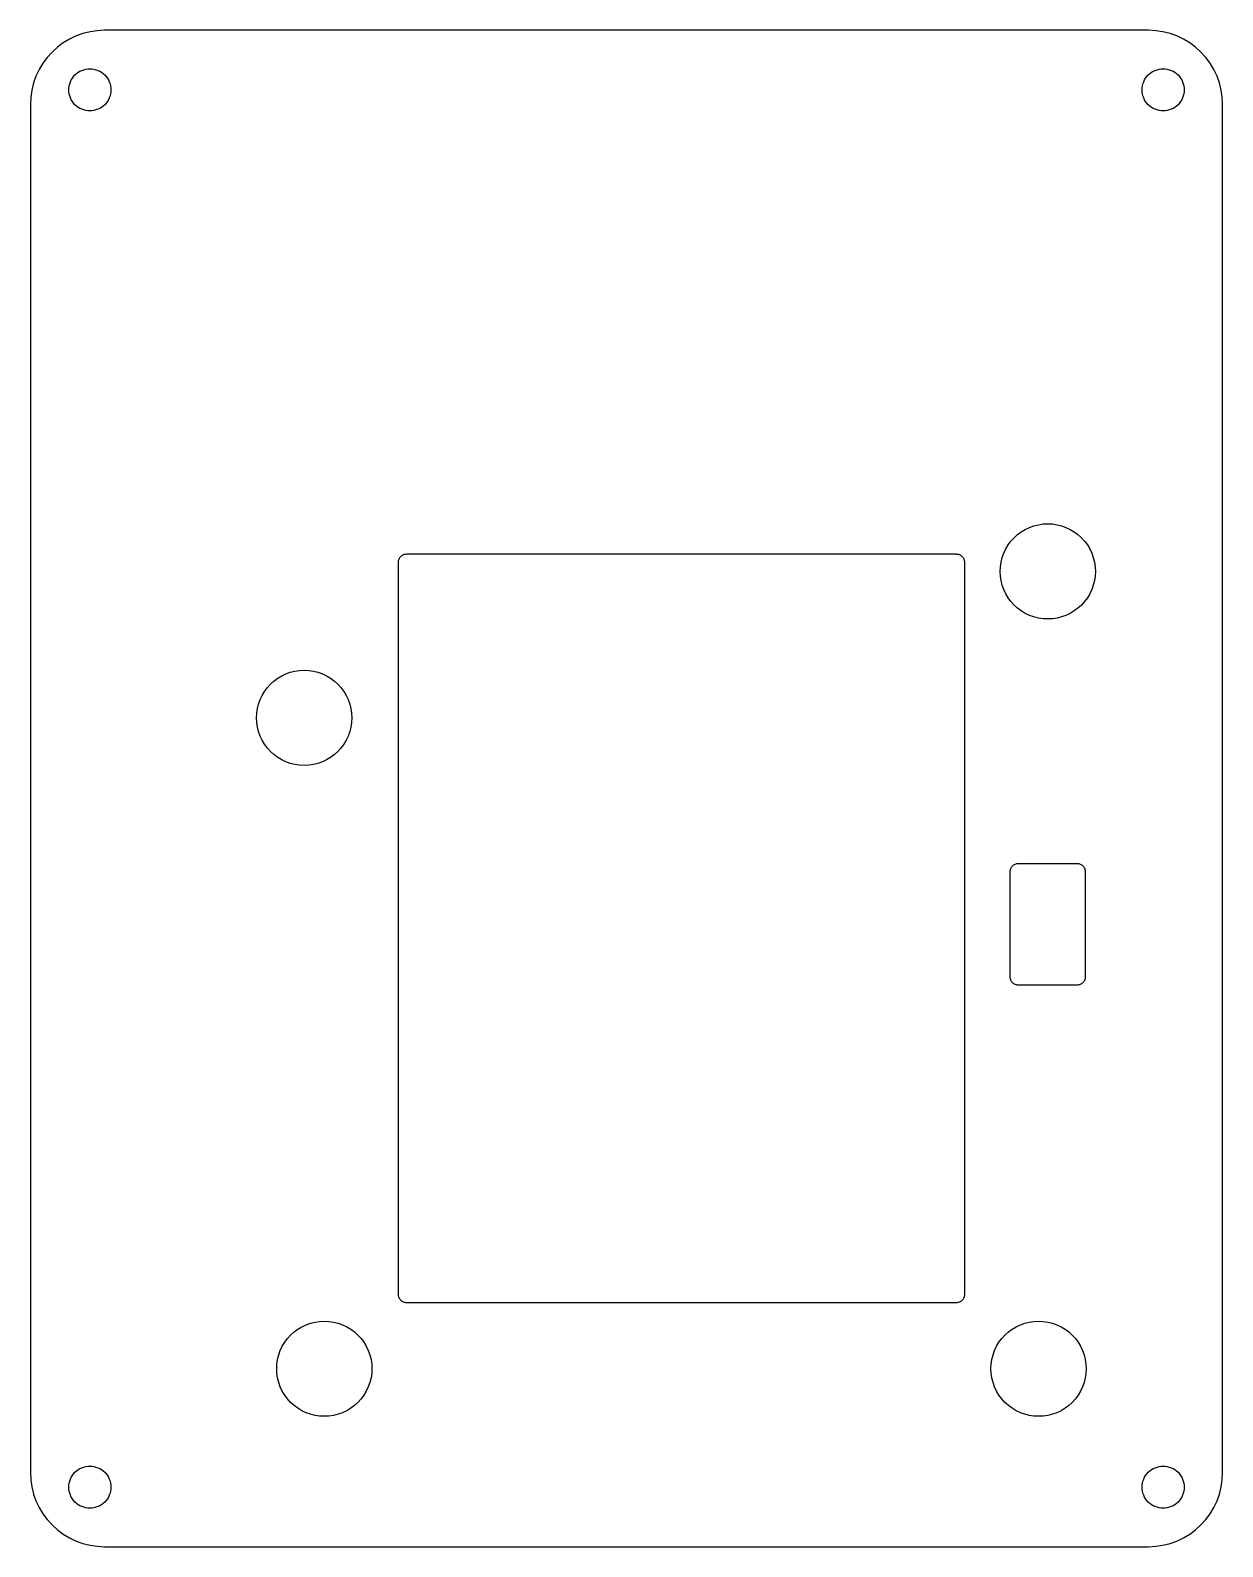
# Model space of a CAD drawing. Header units: metres. Extents: x 0 to 201, y -248 to 7.
# Drawn here: x 68 to 133.1, y -76.3 to 6.5 of the extents above; entities that cross this region are included whole.
import ezdxf

# ---------------------------------------------------------------- set-up
doc = ezdxf.new("R2010")
doc.units = ezdxf.units.M

msp = doc.modelspace()

# ---------------------------------------------------------------- linework, layer by layer
for p, q in [((69.7499, 5.86751), (69.4307, 5.63074)), ((70.0908, 6.07182), (69.7499, 5.86751)), ((70.4501, 6.24176), (70.0908, 6.07182)), ((70.8243, 6.37566), (70.4501, 6.24176)), ((71.2099, 6.47224), (70.8243, 6.37566)), ((71.603, 6.53056), (71.2099, 6.47224)), ((71.9988, 6.55), (71.603, 6.53056)), ((129.001, 6.55), (71.9988, 6.55)), ((129.397, 6.53056), (129.001, 6.55)), ((129.79, 6.47224), (129.397, 6.53056)), ((130.176, 6.37566), (129.79, 6.47224)), ((130.55, 6.24176), (130.176, 6.37566)), ((130.909, 6.07182), (130.55, 6.24176)), ((131.25, 5.86751), (130.909, 6.07182)), ((131.569, 5.63074), (131.25, 5.86751)), ((68.8693, 5.06932), (68.6325, 4.75009)), ((69.1362, 5.36383), (68.8693, 5.06932)), ((69.4307, 5.63074), (69.1362, 5.36383)), ((131.864, 5.36383), (131.569, 5.63074)), ((132.131, 5.06932), (131.864, 5.36383)), ((132.368, 4.75009), (132.131, 5.06932)), ((68.4282, 4.40919), (68.2582, 4.04988)), ((68.6325, 4.75009), (68.4282, 4.40919)), ((70.3869, 4.11311), (70.4705, 4.18893)), ((70.4705, 4.18893), (70.5611, 4.25613)), ((70.5611, 4.25613), (70.658, 4.31416)), ((70.658, 4.31416), (70.7599, 4.3624)), ((70.7599, 4.3624), (70.8661, 4.40039)), ((70.8661, 4.40039), (70.9758, 4.42786)), ((70.9758, 4.42786), (71.0872, 4.4444)), ((71.0872, 4.4444), (71.2, 4.44994)), ((71.2, 4.44994), (71.3128, 4.4444)), ((71.3128, 4.4444), (71.4242, 4.42786)), ((71.4242, 4.42786), (71.5339, 4.40039)), ((71.5339, 4.40039), (71.6401, 4.3624)), ((71.6401, 4.3624), (71.7421, 4.31416)), ((71.7421, 4.31416), (71.8389, 4.25613)), ((71.8389, 4.25613), (71.9296, 4.18887)), ((71.9296, 4.18887), (72.0131, 4.11319)), ((128.987, 4.11319), (129.07, 4.18887)), ((129.07, 4.18887), (129.161, 4.25613)), ((129.161, 4.25613), (129.258, 4.31416)), ((129.258, 4.31416), (129.36, 4.3624)), ((129.36, 4.3624), (129.466, 4.40039)), ((129.466, 4.40039), (129.576, 4.42786)), ((129.576, 4.42786), (129.687, 4.4444)), ((129.687, 4.4444), (129.8, 4.44994)), ((129.8, 4.44994), (129.913, 4.4444)), ((129.913, 4.4444), (130.024, 4.42786)), ((130.024, 4.42786), (130.134, 4.40039)), ((130.134, 4.40039), (130.24, 4.3624)), ((130.24, 4.3624), (130.342, 4.31416)), ((130.342, 4.31416), (130.439, 4.25613)), ((130.439, 4.25613), (130.529, 4.18893)), ((130.529, 4.18893), (130.613, 4.11311)), ((132.572, 4.40919), (132.368, 4.75009)), ((132.742, 4.04988), (132.572, 4.40919)), ((68.1243, 3.67566), (68.0278, 3.29013)), ((68.2582, 4.04988), (68.1243, 3.67566)), ((70.0501, 3.29999), (70.0556, 3.41278)), ((70.0556, 3.41278), (70.0721, 3.52423)), ((70.0721, 3.52423), (70.0996, 3.63388)), ((70.0996, 3.63388), (70.1376, 3.74005)), ((70.1376, 3.74005), (70.1858, 3.84204)), ((70.1858, 3.84204), (70.2439, 3.93886)), ((70.2439, 3.93886), (70.3111, 4.02946)), ((70.3111, 4.02946), (70.3869, 4.11311)), ((72.0131, 4.11319), (72.089, 4.02946)), ((72.089, 4.02946), (72.1561, 3.93892)), ((72.1561, 3.93892), (72.2142, 3.84196)), ((72.2142, 3.84196), (72.2624, 3.74005)), ((72.2624, 3.74005), (72.3004, 3.63388)), ((72.3004, 3.63388), (72.3279, 3.52425)), ((72.3279, 3.52425), (72.3444, 3.41278)), ((72.3444, 3.41278), (72.3499, 3.29999)), ((128.65, 3.29999), (128.656, 3.41278)), ((128.656, 3.41278), (128.672, 3.52425)), ((128.672, 3.52425), (128.7, 3.63388)), ((128.7, 3.63388), (128.738, 3.74005)), ((128.738, 3.74005), (128.786, 3.84196)), ((128.786, 3.84196), (128.844, 3.93892)), ((128.844, 3.93892), (128.911, 4.02946)), ((128.911, 4.02946), (128.987, 4.11319)), ((130.613, 4.11311), (130.689, 4.02946)), ((130.689, 4.02946), (130.756, 3.93886)), ((130.756, 3.93886), (130.814, 3.84204)), ((130.814, 3.84204), (130.862, 3.74005)), ((130.862, 3.74005), (130.9, 3.63388)), ((130.9, 3.63388), (130.928, 3.52423)), ((130.928, 3.52423), (130.944, 3.41278)), ((130.944, 3.41278), (130.95, 3.29999)), ((132.876, 3.67566), (132.742, 4.04988)), ((132.972, 3.29013), (132.876, 3.67566)), ((67.9694, 2.89699), (67.95, 2.50122)), ((67.95, 2.50122), (67.95, -72.2212)), ((68.0278, 3.29013), (67.9694, 2.89699)), ((70.0556, 3.18721), (70.0501, 3.29999)), ((70.0721, 3.07576), (70.0556, 3.18721)), ((70.0996, 2.96609), (70.0721, 3.07576)), ((70.1376, 2.85994), (70.0996, 2.96609)), ((70.1858, 2.75793), (70.1376, 2.85994)), ((70.2439, 2.66112), (70.1858, 2.75793)), ((70.3111, 2.57043), (70.2439, 2.66112)), ((70.3868, 2.48694), (70.3111, 2.57043)), ((70.4705, 2.41104), (70.3868, 2.48694)), ((72.0131, 2.48686), (71.9296, 2.4111)), ((72.0889, 2.57043), (72.0131, 2.48686)), ((72.1561, 2.66106), (72.0889, 2.57043)), ((72.2142, 2.75801), (72.1561, 2.66106)), ((72.2624, 2.85994), (72.2142, 2.75801)), ((72.3004, 2.96609), (72.2624, 2.85994)), ((72.3279, 3.07574), (72.3004, 2.96609)), ((72.3444, 3.18721), (72.3279, 3.07574)), ((72.3499, 3.29999), (72.3444, 3.18721)), ((128.656, 3.18721), (128.65, 3.29999)), ((128.672, 3.07574), (128.656, 3.18721)), ((128.7, 2.96609), (128.672, 3.07574)), ((128.738, 2.85994), (128.7, 2.96609)), ((128.786, 2.75801), (128.738, 2.85994)), ((128.844, 2.66106), (128.786, 2.75801)), ((128.911, 2.57043), (128.844, 2.66106)), ((128.987, 2.48686), (128.911, 2.57043)), ((129.07, 2.4111), (128.987, 2.48686)), ((130.613, 2.48694), (130.529, 2.41104)), ((130.689, 2.57043), (130.613, 2.48694)), ((130.756, 2.66112), (130.689, 2.57043)), ((130.814, 2.75793), (130.756, 2.66112)), ((130.862, 2.85994), (130.814, 2.75793)), ((130.9, 2.96609), (130.862, 2.85994)), ((130.928, 3.07576), (130.9, 2.96609)), ((130.944, 3.18721), (130.928, 3.07576)), ((130.95, 3.29999), (130.944, 3.18721)), ((133.031, 2.89699), (132.972, 3.29013)), ((133.05, 2.50122), (133.031, 2.89699)), ((133.05, -72.2212), (133.05, 2.50122)), ((70.5611, 2.3439), (70.4705, 2.41104)), ((70.658, 2.28578), (70.5611, 2.3439)), ((70.7599, 2.23758), (70.658, 2.28578)), ((70.8661, 2.19958), (70.7599, 2.23758)), ((70.9758, 2.17212), (70.8661, 2.19958)), ((71.0872, 2.15559), (70.9758, 2.17212)), ((71.2, 2.15005), (71.0872, 2.15559)), ((71.3128, 2.15559), (71.2, 2.15005)), ((71.4243, 2.17212), (71.3128, 2.15559)), ((71.5339, 2.19958), (71.4243, 2.17212)), ((71.6401, 2.23758), (71.5339, 2.19958)), ((71.742, 2.28578), (71.6401, 2.23758)), ((71.8389, 2.3439), (71.742, 2.28578)), ((71.9296, 2.4111), (71.8389, 2.3439)), ((129.161, 2.3439), (129.07, 2.4111)), ((129.258, 2.28578), (129.161, 2.3439)), ((129.36, 2.23758), (129.258, 2.28578)), ((129.466, 2.19958), (129.36, 2.23758)), ((129.576, 2.17212), (129.466, 2.19958)), ((129.687, 2.15559), (129.576, 2.17212)), ((129.8, 2.15005), (129.687, 2.15559)), ((129.913, 2.15559), (129.8, 2.15005)), ((130.024, 2.17212), (129.913, 2.15559)), ((130.134, 2.19958), (130.024, 2.17212)), ((130.24, 2.23758), (130.134, 2.19958)), ((130.342, 2.28578), (130.24, 2.23758)), ((130.439, 2.3439), (130.342, 2.28578)), ((130.529, 2.41104), (130.439, 2.3439)), ((122.274, -20.707), (122.505, -20.598)), ((122.505, -20.598), (122.745, -20.512)), ((122.745, -20.512), (122.993, -20.45)), ((122.993, -20.45), (123.245, -20.4126)), ((123.245, -20.4126), (123.5, -20.4001)), ((123.5, -20.4001), (123.755, -20.4126)), ((123.755, -20.4126), (124.007, -20.45)), ((124.007, -20.45), (124.255, -20.512)), ((124.255, -20.512), (124.495, -20.598)), ((124.495, -20.598), (124.725, -20.707)), ((121.338, -21.5555), (121.49, -21.3506)), ((121.49, -21.3506), (121.662, -21.1616)), ((121.662, -21.1616), (121.851, -20.9902)), ((121.851, -20.9902), (122.055, -20.8383)), ((122.055, -20.8383), (122.274, -20.707)), ((124.725, -20.707), (124.945, -20.8383)), ((124.945, -20.8383), (125.149, -20.9902)), ((125.149, -20.9902), (125.338, -21.1616)), ((125.338, -21.1616), (125.51, -21.3506)), ((125.51, -21.3506), (125.662, -21.5555)), ((88.0695, -22.3693), (88.0843, -22.3278)), ((88.0843, -22.3278), (88.1031, -22.288)), ((88.1031, -22.288), (88.1259, -22.25)), ((88.1259, -22.25), (88.1522, -22.2145)), ((88.1522, -22.2145), (88.1819, -22.1819)), ((88.1819, -22.1819), (88.2145, -22.1522)), ((88.2145, -22.1522), (88.25, -22.1259)), ((88.25, -22.1259), (88.288, -22.1031)), ((88.288, -22.1031), (88.3278, -22.0843)), ((88.3278, -22.0843), (88.3693, -22.0695)), ((88.3693, -22.0695), (88.4123, -22.0587)), ((88.4123, -22.0587), (88.4558, -22.0522)), ((88.4558, -22.0522), (88.5012, -22.05)), ((88.5012, -22.05), (118.499, -22.05)), ((118.499, -22.05), (118.544, -22.0522)), ((118.544, -22.0522), (118.588, -22.0587)), ((118.588, -22.0587), (118.631, -22.0695)), ((118.631, -22.0695), (118.672, -22.0843)), ((118.672, -22.0843), (118.712, -22.1031)), ((118.712, -22.1031), (118.75, -22.1259)), ((118.75, -22.1259), (118.785, -22.1522)), ((118.785, -22.1522), (118.818, -22.1819)), ((118.818, -22.1819), (118.848, -22.2145)), ((118.848, -22.2145), (118.874, -22.25)), ((118.874, -22.25), (118.897, -22.288)), ((118.897, -22.288), (118.916, -22.3278)), ((118.916, -22.3278), (118.931, -22.3693)), ((120.95, -22.4929), (121.012, -22.2452)), ((121.012, -22.2452), (121.098, -22.0051)), ((121.098, -22.0051), (121.207, -21.7745)), ((121.207, -21.7745), (121.338, -21.5555)), ((125.662, -21.5555), (125.793, -21.7745)), ((125.793, -21.7745), (125.902, -22.0051)), ((125.902, -22.0051), (125.988, -22.2452)), ((125.988, -22.2452), (126.05, -22.4929)), ((88.05, -22.5012), (88.0522, -22.4558)), ((88.05, -62.4988), (88.05, -22.5012)), ((88.0522, -22.4558), (88.0587, -22.4123)), ((88.0587, -22.4123), (88.0695, -22.3693)), ((118.931, -22.3693), (118.941, -22.4123)), ((118.941, -22.4123), (118.948, -22.4558)), ((118.948, -22.4558), (118.95, -22.5012)), ((118.95, -22.5012), (118.95, -62.4988)), ((120.9, -23), (120.913, -22.7451)), ((120.913, -23.2549), (120.9, -23)), ((120.913, -22.7451), (120.95, -22.4929)), ((126.05, -22.4929), (126.087, -22.7451)), ((126.087, -22.7451), (126.1, -23)), ((126.1, -23), (126.087, -23.2549)), ((120.95, -23.5071), (120.913, -23.2549)), ((121.012, -23.7548), (120.95, -23.5071)), ((121.098, -23.9949), (121.012, -23.7548)), ((121.207, -24.2255), (121.098, -23.9949)), ((125.902, -23.9949), (125.793, -24.2255)), ((125.988, -23.7548), (125.902, -23.9949)), ((126.05, -23.5071), (125.988, -23.7548)), ((126.087, -23.2549), (126.05, -23.5071)), ((121.338, -24.4445), (121.207, -24.2255)), ((121.49, -24.6493), (121.338, -24.4445)), ((121.662, -24.8384), (121.49, -24.6493)), ((121.851, -25.0098), (121.662, -24.8384)), ((125.338, -24.8384), (125.149, -25.0098)), ((125.51, -24.6493), (125.338, -24.8384)), ((125.662, -24.4445), (125.51, -24.6493)), ((125.793, -24.2255), (125.662, -24.4445)), ((122.055, -25.1617), (121.851, -25.0098)), ((122.274, -25.293), (122.055, -25.1617)), ((122.505, -25.402), (122.274, -25.293)), ((122.745, -25.488), (122.505, -25.402)), ((122.993, -25.55), (122.745, -25.488)), ((123.245, -25.5874), (122.993, -25.55)), ((123.5, -25.5999), (123.245, -25.5874)), ((123.755, -25.5874), (123.5, -25.5999)), ((124.007, -25.55), (123.755, -25.5874)), ((124.255, -25.488), (124.007, -25.55)), ((124.495, -25.402), (124.255, -25.488)), ((124.725, -25.293), (124.495, -25.402)), ((124.945, -25.1617), (124.725, -25.293)), ((125.149, -25.0098), (124.945, -25.1617)), ((81.2507, -28.9902), (81.4555, -28.8383)), ((81.4555, -28.8383), (81.6745, -28.707)), ((81.6745, -28.707), (81.905, -28.598)), ((81.905, -28.598), (82.1452, -28.512)), ((82.1452, -28.512), (82.3929, -28.45)), ((82.3929, -28.45), (82.6451, -28.4126)), ((82.6451, -28.4126), (82.9, -28.4001)), ((82.9, -28.4001), (83.1549, -28.4126)), ((83.1549, -28.4126), (83.4071, -28.45)), ((83.4071, -28.45), (83.6548, -28.512)), ((83.6548, -28.512), (83.8949, -28.598)), ((83.8949, -28.598), (84.1255, -28.707)), ((84.1255, -28.707), (84.3445, -28.8383)), ((84.3445, -28.8383), (84.5493, -28.9902)), ((80.498, -30.0051), (80.607, -29.7745)), ((80.607, -29.7745), (80.7383, -29.5555)), ((80.7383, -29.5555), (80.8902, -29.3506)), ((80.8902, -29.3506), (81.0616, -29.1616)), ((81.0616, -29.1616), (81.2507, -28.9902)), ((84.5493, -28.9902), (84.7384, -29.1616)), ((84.7384, -29.1616), (84.9098, -29.3506)), ((84.9098, -29.3506), (85.0617, -29.5555)), ((85.0617, -29.5555), (85.193, -29.7745)), ((85.193, -29.7745), (85.302, -30.0051)), ((80.3126, -30.7451), (80.35, -30.4929)), ((80.35, -30.4929), (80.412, -30.2452)), ((80.412, -30.2452), (80.498, -30.0051)), ((85.302, -30.0051), (85.388, -30.2452)), ((85.388, -30.2452), (85.45, -30.4929)), ((85.45, -30.4929), (85.4874, -30.7451)), ((80.3001, -31), (80.3126, -30.7451)), ((80.3126, -31.2549), (80.3001, -31)), ((80.35, -31.5071), (80.3126, -31.2549)), ((85.4874, -31.2549), (85.45, -31.5071)), ((85.4874, -30.7451), (85.4999, -31)), ((85.4999, -31), (85.4874, -31.2549)), ((80.412, -31.7548), (80.35, -31.5071)), ((80.498, -31.9949), (80.412, -31.7548)), ((80.607, -32.2255), (80.498, -31.9949)), ((80.7383, -32.4445), (80.607, -32.2255)), ((85.193, -32.2255), (85.0617, -32.4445)), ((85.302, -31.9949), (85.193, -32.2255)), ((85.388, -31.7548), (85.302, -31.9949)), ((85.45, -31.5071), (85.388, -31.7548)), ((80.8902, -32.6493), (80.7383, -32.4445)), ((81.0616, -32.8384), (80.8902, -32.6493)), ((81.2507, -33.0098), (81.0616, -32.8384)), ((81.4555, -33.1617), (81.2507, -33.0098)), ((84.5493, -33.0098), (84.3445, -33.1617)), ((84.7384, -32.8384), (84.5493, -33.0098)), ((84.9098, -32.6493), (84.7384, -32.8384)), ((85.0617, -32.4445), (84.9098, -32.6493)), ((81.6745, -33.293), (81.4555, -33.1617)), ((81.905, -33.402), (81.6745, -33.293)), ((82.1452, -33.488), (81.905, -33.402)), ((82.3929, -33.55), (82.1452, -33.488)), ((82.6451, -33.5874), (82.3929, -33.55)), ((82.9, -33.5999), (82.6451, -33.5874)), ((83.1549, -33.5874), (82.9, -33.5999)), ((83.4071, -33.55), (83.1549, -33.5874)), ((83.6548, -33.488), (83.4071, -33.55)), ((83.8949, -33.402), (83.6548, -33.488)), ((84.1255, -33.293), (83.8949, -33.402)), ((84.3445, -33.1617), (84.1255, -33.293)), ((121.45, -39.4012), (121.452, -39.3558)), ((121.45, -45.1488), (121.45, -39.4012)), ((121.452, -39.3558), (121.459, -39.3123)), ((121.459, -39.3123), (121.469, -39.2693)), ((121.469, -39.2693), (121.484, -39.2278)), ((121.484, -39.2278), (121.503, -39.188)), ((121.503, -39.188), (121.526, -39.15)), ((121.526, -39.15), (121.552, -39.1145)), ((121.552, -39.1145), (121.582, -39.0818)), ((121.582, -39.0818), (121.615, -39.0522)), ((121.615, -39.0522), (121.65, -39.0259)), ((121.65, -39.0259), (121.688, -39.0031)), ((121.688, -39.0031), (121.728, -38.9843)), ((121.728, -38.9843), (121.769, -38.9695)), ((121.769, -38.9695), (121.812, -38.9587)), ((121.812, -38.9587), (121.856, -38.9522)), ((121.856, -38.9522), (121.901, -38.95)), ((121.901, -38.95), (125.099, -38.95)), ((125.099, -38.95), (125.144, -38.9522)), ((125.144, -38.9522), (125.188, -38.9587)), ((125.188, -38.9587), (125.231, -38.9695)), ((125.231, -38.9695), (125.272, -38.9843)), ((125.272, -38.9843), (125.312, -39.0031)), ((125.312, -39.0031), (125.35, -39.0259)), ((125.35, -39.0259), (125.385, -39.0522)), ((125.385, -39.0522), (125.418, -39.0818)), ((125.418, -39.0818), (125.448, -39.1145)), ((125.448, -39.1145), (125.474, -39.15)), ((125.474, -39.15), (125.497, -39.188)), ((125.497, -39.188), (125.516, -39.2278)), ((125.516, -39.2278), (125.531, -39.2693)), ((125.531, -39.2693), (125.541, -39.3123)), ((125.541, -39.3123), (125.548, -39.3558)), ((125.548, -39.3558), (125.55, -39.4012)), ((125.55, -39.4012), (125.55, -45.1488)), ((121.452, -45.1942), (121.45, -45.1488)), ((121.459, -45.2377), (121.452, -45.1942)), ((121.469, -45.2807), (121.459, -45.2377)), ((121.484, -45.3222), (121.469, -45.2807)), ((121.503, -45.362), (121.484, -45.3222)), ((121.526, -45.4), (121.503, -45.362)), ((121.552, -45.4355), (121.526, -45.4)), ((121.582, -45.4681), (121.552, -45.4355)), ((121.615, -45.4978), (121.582, -45.4681)), ((121.65, -45.5241), (121.615, -45.4978)), ((121.688, -45.5469), (121.65, -45.5241)), ((121.728, -45.5657), (121.688, -45.5469)), ((125.312, -45.5469), (125.272, -45.5657)), ((125.35, -45.5241), (125.312, -45.5469)), ((125.385, -45.4978), (125.35, -45.5241)), ((125.418, -45.4681), (125.385, -45.4978)), ((125.448, -45.4355), (125.418, -45.4681)), ((125.474, -45.4), (125.448, -45.4355)), ((125.497, -45.362), (125.474, -45.4)), ((125.516, -45.3222), (125.497, -45.362)), ((125.531, -45.2807), (125.516, -45.3222)), ((125.541, -45.2377), (125.531, -45.2807)), ((125.548, -45.1942), (125.541, -45.2377)), ((125.55, -45.1488), (125.548, -45.1942)), ((121.769, -45.5805), (121.728, -45.5657)), ((121.812, -45.5913), (121.769, -45.5805)), ((121.856, -45.5978), (121.812, -45.5913)), ((121.901, -45.6), (121.856, -45.5978)), ((125.099, -45.6), (121.901, -45.6)), ((125.144, -45.5978), (125.099, -45.6)), ((125.188, -45.5913), (125.144, -45.5978)), ((125.231, -45.5805), (125.188, -45.5913)), ((125.272, -45.5657), (125.231, -45.5805)), ((88.0522, -62.5442), (88.05, -62.4988)), ((88.0587, -62.5877), (88.0522, -62.5442)), ((88.0695, -62.6307), (88.0587, -62.5877)), ((88.0843, -62.6722), (88.0695, -62.6307)), ((88.1031, -62.712), (88.0843, -62.6722)), ((88.1259, -62.75), (88.1031, -62.712)), ((88.1522, -62.7855), (88.1259, -62.75)), ((88.1819, -62.8181), (88.1522, -62.7855)), ((88.2145, -62.8478), (88.1819, -62.8181)), ((88.25, -62.8741), (88.2145, -62.8478)), ((88.288, -62.8969), (88.25, -62.8741)), ((88.3278, -62.9157), (88.288, -62.8969)), ((88.3693, -62.9305), (88.3278, -62.9157)), ((88.4123, -62.9413), (88.3693, -62.9305)), ((88.4558, -62.9478), (88.4123, -62.9413)), ((118.588, -62.9413), (118.544, -62.9478)), ((118.631, -62.9305), (118.588, -62.9413)), ((118.672, -62.9157), (118.631, -62.9305)), ((118.712, -62.8969), (118.672, -62.9157)), ((118.75, -62.8741), (118.712, -62.8969)), ((118.785, -62.8478), (118.75, -62.8741)), ((118.818, -62.8181), (118.785, -62.8478)), ((118.848, -62.7855), (118.818, -62.8181)), ((118.874, -62.75), (118.848, -62.7855)), ((118.897, -62.712), (118.874, -62.75)), ((118.916, -62.6722), (118.897, -62.712)), ((118.931, -62.6307), (118.916, -62.6722)), ((118.941, -62.5877), (118.931, -62.6307)), ((118.948, -62.5442), (118.941, -62.5877)), ((118.95, -62.4988), (118.948, -62.5442)), ((88.5012, -62.95), (88.4558, -62.9478)), ((118.499, -62.95), (88.5012, -62.95)), ((118.544, -62.9478), (118.499, -62.95)), ((82.1616, -64.7116), (82.3506, -64.5402)), ((82.3506, -64.5402), (82.5555, -64.3883)), ((82.5555, -64.3883), (82.7745, -64.257)), ((82.7745, -64.257), (83.0051, -64.148)), ((83.0051, -64.148), (83.2452, -64.062)), ((83.2452, -64.062), (83.4929, -64)), ((83.4929, -64), (83.7451, -63.9626)), ((83.7451, -63.9626), (84, -63.9501)), ((84, -63.9501), (84.2549, -63.9626)), ((84.2549, -63.9626), (84.5071, -64)), ((84.5071, -64), (84.7548, -64.062)), ((84.7548, -64.062), (84.9949, -64.148)), ((84.9949, -64.148), (85.2255, -64.257)), ((85.2255, -64.257), (85.4445, -64.3883)), ((85.4445, -64.3883), (85.6493, -64.5402)), ((85.6493, -64.5402), (85.8384, -64.7116)), ((121.162, -64.7116), (121.351, -64.5402)), ((121.351, -64.5402), (121.555, -64.3883)), ((121.555, -64.3883), (121.774, -64.257)), ((121.774, -64.257), (122.005, -64.148)), ((122.005, -64.148), (122.245, -64.062)), ((122.245, -64.062), (122.493, -64)), ((122.493, -64), (122.745, -63.9626)), ((122.745, -63.9626), (123, -63.9501)), ((123, -63.9501), (123.255, -63.9626)), ((123.255, -63.9626), (123.507, -64)), ((123.507, -64), (123.755, -64.062)), ((123.755, -64.062), (123.995, -64.148)), ((123.995, -64.148), (124.225, -64.257)), ((124.225, -64.257), (124.445, -64.3883)), ((124.445, -64.3883), (124.649, -64.5402)), ((124.649, -64.5402), (124.838, -64.7116)), ((81.598, -65.5551), (81.707, -65.3245)), ((81.707, -65.3245), (81.8383, -65.1055)), ((81.8383, -65.1055), (81.9902, -64.9007)), ((81.9902, -64.9007), (82.1616, -64.7116)), ((85.8384, -64.7116), (86.0098, -64.9007)), ((86.0098, -64.9007), (86.1617, -65.1055)), ((86.1617, -65.1055), (86.293, -65.3245)), ((86.293, -65.3245), (86.402, -65.5551)), ((120.598, -65.5551), (120.707, -65.3245)), ((120.707, -65.3245), (120.838, -65.1055)), ((120.838, -65.1055), (120.99, -64.9007)), ((120.99, -64.9007), (121.162, -64.7116)), ((124.838, -64.7116), (125.01, -64.9007)), ((125.01, -64.9007), (125.162, -65.1055)), ((125.162, -65.1055), (125.293, -65.3245)), ((125.293, -65.3245), (125.402, -65.5551)), ((81.4126, -66.2951), (81.45, -66.0429)), ((81.45, -66.0429), (81.512, -65.7952)), ((81.512, -65.7952), (81.598, -65.5551)), ((86.402, -65.5551), (86.488, -65.7952)), ((86.488, -65.7952), (86.55, -66.0429)), ((86.55, -66.0429), (86.5874, -66.2951)), ((120.413, -66.2951), (120.45, -66.0429)), ((120.45, -66.0429), (120.512, -65.7952)), ((120.512, -65.7952), (120.598, -65.5551)), ((125.402, -65.5551), (125.488, -65.7952)), ((125.488, -65.7952), (125.55, -66.0429)), ((125.55, -66.0429), (125.587, -66.2951)), ((81.4001, -66.55), (81.4126, -66.2951)), ((81.4126, -66.8049), (81.4001, -66.55)), ((81.45, -67.0571), (81.4126, -66.8049)), ((81.512, -67.3048), (81.45, -67.0571)), ((86.55, -67.0571), (86.488, -67.3048)), ((86.5874, -66.8049), (86.55, -67.0571)), ((86.5874, -66.2951), (86.5999, -66.55)), ((86.5999, -66.55), (86.5874, -66.8049)), ((120.4, -66.55), (120.413, -66.2951)), ((120.413, -66.8049), (120.4, -66.55)), ((120.45, -67.0571), (120.413, -66.8049)), ((120.512, -67.3048), (120.45, -67.0571)), ((125.55, -67.0571), (125.488, -67.3048)), ((125.587, -66.8049), (125.55, -67.0571)), ((125.587, -66.2951), (125.6, -66.55)), ((125.6, -66.55), (125.587, -66.8049)), ((81.598, -67.5449), (81.512, -67.3048)), ((81.707, -67.7755), (81.598, -67.5449)), ((81.8383, -67.9945), (81.707, -67.7755)), ((86.293, -67.7755), (86.1617, -67.9945)), ((86.402, -67.5449), (86.293, -67.7755)), ((86.488, -67.3048), (86.402, -67.5449)), ((120.598, -67.5449), (120.512, -67.3048)), ((120.707, -67.7755), (120.598, -67.5449)), ((120.838, -67.9945), (120.707, -67.7755)), ((125.293, -67.7755), (125.162, -67.9945)), ((125.402, -67.5449), (125.293, -67.7755)), ((125.488, -67.3048), (125.402, -67.5449)), ((81.9902, -68.1993), (81.8383, -67.9945)), ((82.1616, -68.3884), (81.9902, -68.1993)), ((82.3506, -68.5598), (82.1616, -68.3884)), ((82.5555, -68.7117), (82.3506, -68.5598)), ((82.7745, -68.843), (82.5555, -68.7117)), ((85.4445, -68.7117), (85.2255, -68.843)), ((85.6493, -68.5598), (85.4445, -68.7117)), ((85.8384, -68.3884), (85.6493, -68.5598)), ((86.0098, -68.1993), (85.8384, -68.3884)), ((86.1617, -67.9945), (86.0098, -68.1993)), ((120.99, -68.1993), (120.838, -67.9945)), ((121.162, -68.3884), (120.99, -68.1993)), ((121.351, -68.5598), (121.162, -68.3884)), ((121.555, -68.7117), (121.351, -68.5598)), ((121.774, -68.843), (121.555, -68.7117)), ((124.445, -68.7117), (124.225, -68.843)), ((124.649, -68.5598), (124.445, -68.7117)), ((124.838, -68.3884), (124.649, -68.5598)), ((125.01, -68.1993), (124.838, -68.3884)), ((125.162, -67.9945), (125.01, -68.1993)), ((83.0051, -68.952), (82.7745, -68.843)), ((83.2452, -69.038), (83.0051, -68.952)), ((83.4929, -69.1), (83.2452, -69.038)), ((83.7451, -69.1374), (83.4929, -69.1)), ((84, -69.1499), (83.7451, -69.1374)), ((84.2549, -69.1374), (84, -69.1499)), ((84.5071, -69.1), (84.2549, -69.1374)), ((84.7548, -69.038), (84.5071, -69.1)), ((84.9949, -68.952), (84.7548, -69.038)), ((85.2255, -68.843), (84.9949, -68.952)), ((122.005, -68.952), (121.774, -68.843)), ((122.245, -69.038), (122.005, -68.952)), ((122.493, -69.1), (122.245, -69.038)), ((122.745, -69.1374), (122.493, -69.1)), ((123, -69.1499), (122.745, -69.1374)), ((123.255, -69.1374), (123, -69.1499)), ((123.507, -69.1), (123.255, -69.1374)), ((123.755, -69.038), (123.507, -69.1)), ((123.995, -68.952), (123.755, -69.038)), ((124.225, -68.843), (123.995, -68.952)), ((70.5611, -72.0639), (70.658, -72.0058)), ((70.658, -72.0058), (70.7599, -71.9576)), ((70.7599, -71.9576), (70.8661, -71.9196)), ((70.8661, -71.9196), (70.9758, -71.8921)), ((70.9758, -71.8921), (71.0872, -71.8756)), ((71.0872, -71.8756), (71.2, -71.8701)), ((71.2, -71.8701), (71.3128, -71.8756)), ((71.3128, -71.8756), (71.4243, -71.8921)), ((71.4243, -71.8921), (71.5339, -71.9196)), ((71.5339, -71.9196), (71.6401, -71.9576)), ((71.6401, -71.9576), (71.742, -72.0058)), ((71.742, -72.0058), (71.8389, -72.0639)), ((129.161, -72.0639), (129.258, -72.0058)), ((129.258, -72.0058), (129.36, -71.9576)), ((129.36, -71.9576), (129.466, -71.9196)), ((129.466, -71.9196), (129.576, -71.8921)), ((129.576, -71.8921), (129.687, -71.8756)), ((129.687, -71.8756), (129.8, -71.8701)), ((129.8, -71.8701), (129.913, -71.8756)), ((129.913, -71.8756), (130.024, -71.8921)), ((130.024, -71.8921), (130.134, -71.9196)), ((130.134, -71.9196), (130.24, -71.9576)), ((130.24, -71.9576), (130.342, -72.0058)), ((130.342, -72.0058), (130.439, -72.0639)), ((67.95, -72.2212), (67.9694, -72.617)), ((67.9694, -72.617), (68.0278, -73.0101)), ((70.0556, -72.9072), (70.0721, -72.7958)), ((70.0721, -72.7958), (70.0996, -72.6861)), ((70.0996, -72.6861), (70.1376, -72.5799)), ((70.1376, -72.5799), (70.1858, -72.4779)), ((70.1858, -72.4779), (70.2439, -72.3811)), ((70.2439, -72.3811), (70.3111, -72.2904)), ((70.3111, -72.2904), (70.3868, -72.2069)), ((70.3868, -72.2069), (70.4705, -72.131)), ((70.4705, -72.131), (70.5611, -72.0639)), ((71.8389, -72.0639), (71.9296, -72.1311)), ((71.9296, -72.1311), (72.0131, -72.2069)), ((72.0131, -72.2069), (72.0889, -72.2904)), ((72.0889, -72.2904), (72.1561, -72.3811)), ((72.1561, -72.3811), (72.2142, -72.478)), ((72.2142, -72.478), (72.2624, -72.5799)), ((72.2624, -72.5799), (72.3004, -72.6861)), ((72.3004, -72.6861), (72.3279, -72.7957)), ((72.3279, -72.7957), (72.3444, -72.9072)), ((128.656, -72.9072), (128.672, -72.7957)), ((128.672, -72.7957), (128.7, -72.6861)), ((128.7, -72.6861), (128.738, -72.5799)), ((128.738, -72.5799), (128.786, -72.478)), ((128.786, -72.478), (128.844, -72.3811)), ((128.844, -72.3811), (128.911, -72.2904)), ((128.911, -72.2904), (128.987, -72.2069)), ((128.987, -72.2069), (129.07, -72.1311)), ((129.07, -72.1311), (129.161, -72.0639)), ((130.439, -72.0639), (130.529, -72.131)), ((130.529, -72.131), (130.613, -72.2069)), ((130.613, -72.2069), (130.689, -72.2904)), ((130.689, -72.2904), (130.756, -72.3811)), ((130.756, -72.3811), (130.814, -72.4779)), ((130.814, -72.4779), (130.862, -72.5799)), ((130.862, -72.5799), (130.9, -72.6861)), ((130.9, -72.6861), (130.928, -72.7958)), ((130.928, -72.7958), (130.944, -72.9072)), ((132.972, -73.0101), (133.031, -72.617)), ((133.031, -72.617), (133.05, -72.2212)), ((68.0278, -73.0101), (68.1243, -73.3956)), ((68.1243, -73.3956), (68.2582, -73.7699)), ((70.0501, -73.02), (70.0556, -72.9072)), ((70.0556, -73.1328), (70.0501, -73.02)), ((70.0721, -73.2442), (70.0556, -73.1328)), ((70.0996, -73.3539), (70.0721, -73.2442)), ((70.1376, -73.4601), (70.0996, -73.3539)), ((70.1858, -73.562), (70.1376, -73.4601)), ((70.2439, -73.6589), (70.1858, -73.562)), ((70.3111, -73.7495), (70.2439, -73.6589)), ((72.1561, -73.6589), (72.089, -73.7495)), ((72.2142, -73.562), (72.1561, -73.6589)), ((72.2624, -73.4601), (72.2142, -73.562)), ((72.3004, -73.3539), (72.2624, -73.4601)), ((72.3279, -73.2442), (72.3004, -73.3539)), ((72.3444, -73.1328), (72.3279, -73.2442)), ((72.3444, -72.9072), (72.3499, -73.02)), ((72.3499, -73.02), (72.3444, -73.1328)), ((128.65, -73.02), (128.656, -72.9072)), ((128.656, -73.1328), (128.65, -73.02)), ((128.672, -73.2442), (128.656, -73.1328)), ((128.7, -73.3539), (128.672, -73.2442)), ((128.738, -73.4601), (128.7, -73.3539)), ((128.786, -73.562), (128.738, -73.4601)), ((128.844, -73.6589), (128.786, -73.562)), ((128.911, -73.7495), (128.844, -73.6589)), ((130.756, -73.6589), (130.689, -73.7495)), ((130.814, -73.562), (130.756, -73.6589)), ((130.862, -73.4601), (130.814, -73.562)), ((130.9, -73.3539), (130.862, -73.4601)), ((130.928, -73.2442), (130.9, -73.3539)), ((130.944, -73.1328), (130.928, -73.2442)), ((130.944, -72.9072), (130.95, -73.02)), ((130.95, -73.02), (130.944, -73.1328)), ((132.742, -73.7699), (132.876, -73.3956)), ((132.876, -73.3956), (132.972, -73.0101)), ((68.2582, -73.7699), (68.4282, -74.1292)), ((68.4282, -74.1292), (68.6325, -74.4701)), ((68.6325, -74.4701), (68.8693, -74.7893)), ((70.3869, -73.8331), (70.3111, -73.7495)), ((70.4705, -73.9089), (70.3869, -73.8331)), ((70.5611, -73.9761), (70.4705, -73.9089)), ((70.658, -74.0342), (70.5611, -73.9761)), ((70.7599, -74.0824), (70.658, -74.0342)), ((70.8661, -74.1204), (70.7599, -74.0824)), ((70.9758, -74.1479), (70.8661, -74.1204)), ((71.0872, -74.1644), (70.9758, -74.1479)), ((71.2, -74.1699), (71.0872, -74.1644)), ((71.3128, -74.1644), (71.2, -74.1699)), ((71.4242, -74.1479), (71.3128, -74.1644)), ((71.5339, -74.1204), (71.4242, -74.1479)), ((71.6401, -74.0824), (71.5339, -74.1204)), ((71.7421, -74.0342), (71.6401, -74.0824)), ((71.8389, -73.9761), (71.7421, -74.0342)), ((71.9296, -73.9089), (71.8389, -73.9761)), ((72.0131, -73.8332), (71.9296, -73.9089)), ((72.089, -73.7495), (72.0131, -73.8332)), ((128.987, -73.8332), (128.911, -73.7495)), ((129.07, -73.9089), (128.987, -73.8332)), ((129.161, -73.9761), (129.07, -73.9089)), ((129.258, -74.0342), (129.161, -73.9761)), ((129.36, -74.0824), (129.258, -74.0342)), ((129.466, -74.1204), (129.36, -74.0824)), ((129.576, -74.1479), (129.466, -74.1204)), ((129.687, -74.1644), (129.576, -74.1479)), ((129.8, -74.1699), (129.687, -74.1644)), ((129.913, -74.1644), (129.8, -74.1699)), ((130.024, -74.1479), (129.913, -74.1644)), ((130.134, -74.1204), (130.024, -74.1479)), ((130.24, -74.0824), (130.134, -74.1204)), ((130.342, -74.0342), (130.24, -74.0824)), ((130.439, -73.9761), (130.342, -74.0342)), ((130.529, -73.9089), (130.439, -73.9761)), ((130.613, -73.8331), (130.529, -73.9089)), ((130.689, -73.7495), (130.613, -73.8331)), ((132.131, -74.7893), (132.368, -74.4701)), ((132.368, -74.4701), (132.572, -74.1292)), ((132.572, -74.1292), (132.742, -73.7699)), ((68.8693, -74.7893), (69.1362, -75.0838)), ((69.1362, -75.0838), (69.4307, -75.3507)), ((69.4307, -75.3507), (69.7499, -75.5875)), ((131.25, -75.5875), (131.569, -75.3507)), ((131.569, -75.3507), (131.864, -75.0838)), ((131.864, -75.0838), (132.131, -74.7893)), ((69.7499, -75.5875), (70.0908, -75.7918)), ((70.0908, -75.7918), (70.4501, -75.9617)), ((70.4501, -75.9617), (70.8243, -76.0956)), ((70.8243, -76.0956), (71.2099, -76.1922)), ((71.2099, -76.1922), (71.603, -76.2505)), ((129.397, -76.2505), (129.79, -76.1922)), ((129.79, -76.1922), (130.176, -76.0956)), ((130.176, -76.0956), (130.55, -75.9617)), ((130.55, -75.9617), (130.909, -75.7918)), ((130.909, -75.7918), (131.25, -75.5875)), ((71.603, -76.2505), (71.9988, -76.27)), ((71.9988, -76.27), (129.001, -76.27)), ((129.001, -76.27), (129.397, -76.2505))]:
    msp.add_line(p, q)

doc.saveas('drawing.dxf')
